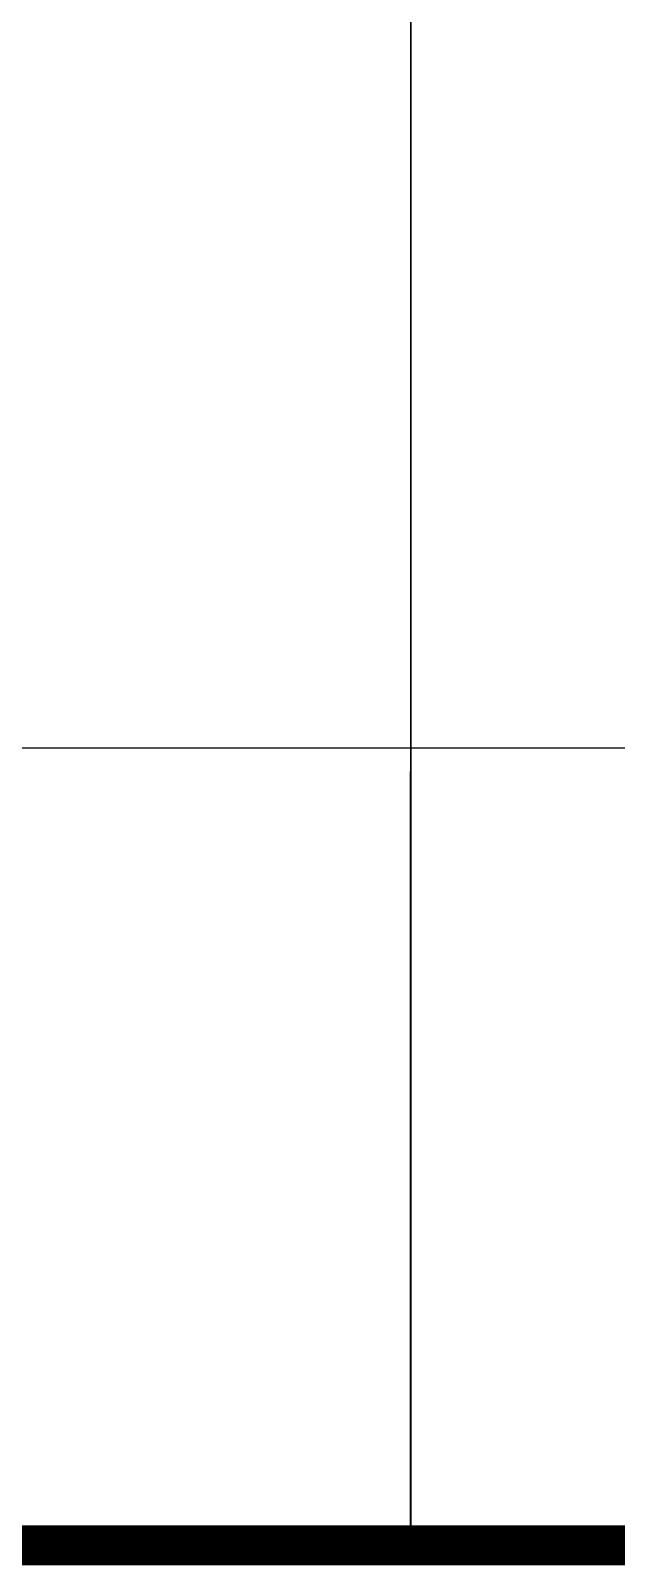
# Model space of a CAD drawing. Extents: x 343352 to 417652, y 770641 to 1036530.
# Drawn here: x 414418 to 415042, y 781392 to 783027 of the extents above; entities that cross this region are included whole.
import ezdxf

# ---------------------------------------------------------------- set-up
doc = ezdxf.new("R2010")
doc.units = 0
doc.header["$LTSCALE"] = 1000
doc.header["$MEASUREMENT"] = 0
doc.layers.add('PUB_TITLE', color=4, linetype='Continuous')

msp = doc.modelspace()

# ---------------------------------------------------------------- linework, layer by layer
at = {"layer": 'PUB_TITLE'}
for p, q in [((414823.1, 781413), (414823.5, 787362.9)), ((414823.5, 781413), (414823.5, 787362.9)), ((411040.7, 782263.2), (416650.6, 782262.8)), ((411041, 782263), (416651, 782263)), ((411040.6, 781413.2), (416650.6, 781412.8))]:
    msp.add_line(p, q, dxfattribs=at)
at = {"layer": 'PUB_TITLE', "lineweight": 40, "const_width": 42.5, "elevation": 0}
msp.add_lwpolyline([(411040.6, 781413.2), (416650.6, 781412.8)], dxfattribs=at)

doc.saveas('drawing.dxf')
